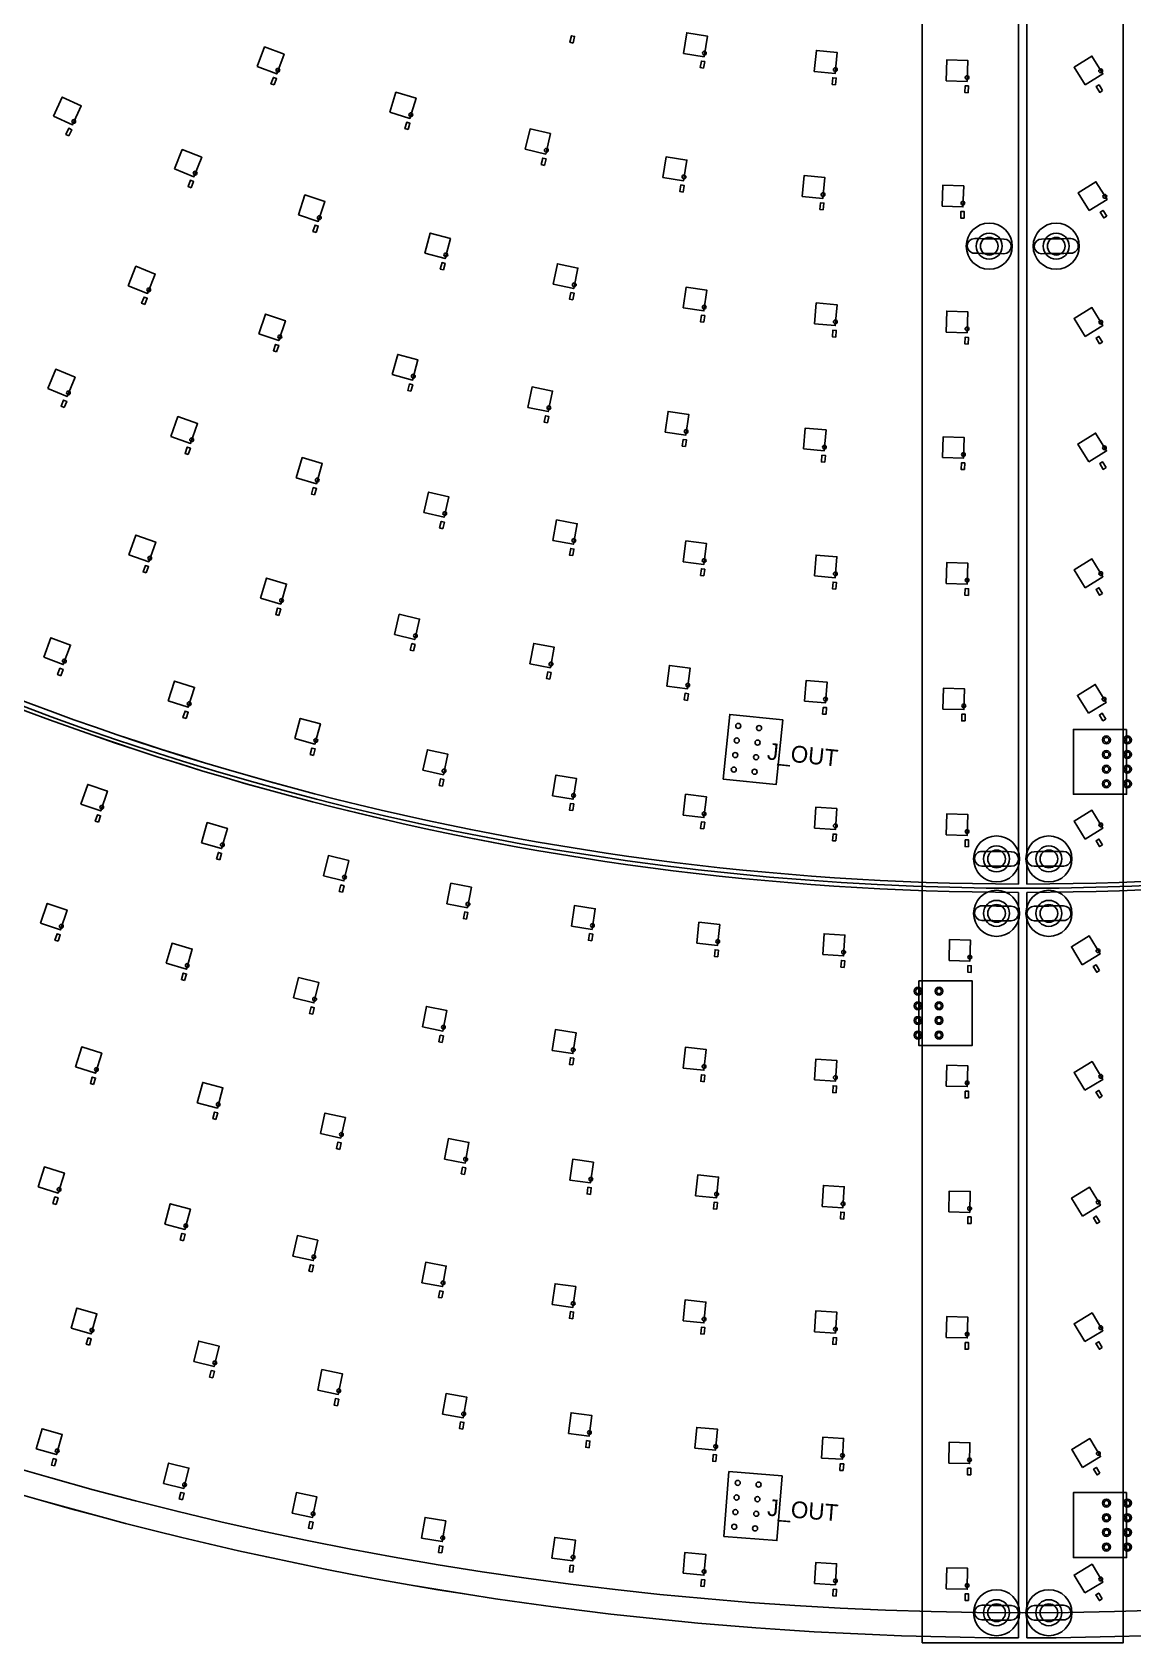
# Model space of a CAD drawing. Header units: millimetres. Extents: x -55 to 1655, y -1555 to 155.
# Drawn here: x 563.4 to 826.3, y -1555.3 to -1170.7 of the extents above; entities that cross this region are included whole.
import ezdxf
from ezdxf.enums import TextEntityAlignment as Align

# ---------------------------------------------------------------- set-up
doc = ezdxf.new("R2010")
doc.units = ezdxf.units.MM
doc.header["$MEASUREMENT"] = 0
doc.layers.add('Layer 1', color=7, linetype='Continuous', lineweight=0)
for name, color, linetype in [('SUN-LABEL', 4, 'Continuous'), ('SUN-OUTLINE', 2, 'Continuous'), ('SUN-STANDOFF', 1, 'Continuous'), ('SUN-WAGO', 3, 'Continuous')]:
    doc.layers.add(name, color=color, linetype=linetype)

msp = doc.modelspace()

# ---------------------------------------------------------------- linework, layer by layer
at = {"layer": 'Layer 1', "color": 2, "lineweight": 25, "true_color": 0xf7ec13}
for p, q in [((798.96, -926.13), (798.96, -1374.13)), ((800.96, -1374.13), (800.96, -926.13)), ((798.96, -1376.13), (798.96, -1554.13)), ((800.96, -1554.13), (800.96, -1376.13))]:
    msp.add_line(p, q, dxfattribs=at)
at = {"layer": 'Layer 1', "color": 93, "lineweight": 25, "true_color": 0x6abd45}
for p, q in [((812.06, -1341.95), (812.06, -1347.95)), ((787.86, -1401.96), (787.86, -1407.96)), ((812.06, -1524.2), (812.06, -1530.2))]:
    msp.add_line(p, q, dxfattribs=at)
at = {"layer": 'Layer 1', "color": 175, "lineweight": 25, "true_color": 0x3953a4}
msp.add_lwpolyline([(775.97, -914.78), (775.97, -1555.31), (823.96, -1555.31), (823.96, -914.78)], dxfattribs=at)
at = {"layer": 'Layer 1', "color": 30, "lineweight": 25, "true_color": 0xf57f20}
for points in [[(692.56, -1173.3), (692.93, -1171.74), (692.15, -1171.56), (691.78, -1173.12)], [(723.74, -1179.31), (724, -1177.73), (723.21, -1177.6), (722.95, -1179.18)], [(621.15, -1183.31), (621.72, -1181.81), (620.97, -1181.53), (620.4, -1183.03)], [(755.24, -1183.27), (755.4, -1181.68), (754.6, -1181.6), (754.45, -1183.19)], [(786.94, -1185.16), (786.99, -1183.56), (786.19, -1183.54), (786.14, -1185.14)], [(819.02, -1184.66), (818.18, -1183.3), (817.5, -1183.72), (818.34, -1185.08)], [(653.14, -1193.97), (653.6, -1192.44), (652.84, -1192.21), (652.37, -1193.74)], [(572.14, -1195.45), (572.81, -1194), (572.09, -1193.66), (571.41, -1195.11)], [(685.75, -1202.52), (686.11, -1200.96), (685.33, -1200.78), (684.97, -1202.34)], [(601.32, -1207.86), (601.91, -1206.37), (601.17, -1206.08), (600.58, -1207.57)], [(718.85, -1208.91), (719.11, -1207.33), (718.32, -1207.2), (718.06, -1208.78)], [(752.3, -1213.13), (752.46, -1211.53), (751.66, -1211.46), (751.51, -1213.05)], [(785.96, -1215.15), (786.01, -1213.55), (785.21, -1213.52), (785.16, -1215.12)], [(820.01, -1214.64), (819.16, -1213.28), (818.48, -1213.7), (819.33, -1215.06)], [(631.18, -1218.55), (631.68, -1217.03), (630.92, -1216.78), (630.42, -1218.3)], [(661.61, -1227.49), (662.02, -1225.94), (661.25, -1225.74), (660.84, -1227.28)], [(590.25, -1235.74), (590.84, -1234.25), (590.09, -1233.96), (589.5, -1235.45)], [(692.51, -1234.64), (692.83, -1233.07), (692.05, -1232.91), (691.72, -1234.48)], [(723.77, -1239.98), (724, -1238.4), (723.21, -1238.29), (722.98, -1239.87)], [(755.29, -1243.5), (755.43, -1241.91), (754.63, -1241.84), (754.49, -1243.43)], [(621.74, -1247.03), (622.25, -1245.51), (621.49, -1245.26), (620.98, -1246.78)], [(786.96, -1245.18), (787, -1243.58), (786.2, -1243.56), (786.16, -1245.16)], [(819.01, -1244.7), (818.17, -1243.34), (817.49, -1243.76), (818.33, -1245.12)], [(653.84, -1256.47), (654.26, -1254.92), (653.49, -1254.71), (653.07, -1256.26)], [(571, -1260.35), (571.61, -1258.87), (570.87, -1258.57), (570.26, -1260.04)], [(686.44, -1264.02), (686.76, -1262.45), (685.98, -1262.29), (685.66, -1263.86)], [(719.42, -1269.67), (719.65, -1268.09), (718.86, -1267.97), (718.63, -1269.55)], [(600.63, -1271.57), (601.16, -1270.06), (600.41, -1269.79), (599.88, -1271.3)], [(752.67, -1273.39), (752.81, -1271.79), (752.01, -1271.72), (751.87, -1273.32)], [(786.08, -1275.17), (786.13, -1273.57), (785.33, -1273.55), (785.28, -1275.14)], [(819.88, -1274.68), (819.04, -1273.32), (818.36, -1273.74), (819.2, -1275.1)], [(630.81, -1281.22), (631.27, -1279.68), (630.5, -1279.45), (630.04, -1280.99)], [(661.45, -1289.27), (661.83, -1287.72), (661.05, -1287.53), (660.68, -1289.09)], [(692.48, -1295.71), (692.77, -1294.14), (691.98, -1293.99), (691.69, -1295.57)], [(590.62, -1299.85), (591.15, -1298.34), (590.4, -1298.07), (589.86, -1299.58)], [(723.8, -1300.52), (724, -1298.94), (723.21, -1298.83), (723, -1300.42)], [(755.32, -1303.69), (755.45, -1302.09), (754.65, -1302.03), (754.52, -1303.62)], [(786.97, -1305.2), (787.01, -1303.6), (786.21, -1303.58), (786.17, -1305.17)], [(818.99, -1304.73), (818.16, -1303.37), (817.48, -1303.78), (818.31, -1305.15)], [(622.29, -1309.98), (622.74, -1308.45), (621.98, -1308.22), (621.52, -1309.75)], [(654.45, -1318.44), (654.82, -1316.89), (654.05, -1316.7), (653.67, -1318.26)], [(570.17, -1324.38), (570.73, -1322.88), (569.98, -1322.6), (569.42, -1324.1)], [(687.01, -1325.21), (687.3, -1323.64), (686.52, -1323.49), (686.22, -1325.07)], [(719.88, -1330.27), (720.09, -1328.68), (719.3, -1328.58), (719.09, -1330.16)], [(600.13, -1334.61), (600.62, -1333.09), (599.86, -1332.84), (599.37, -1334.37)], [(752.97, -1333.59), (753.09, -1332), (752.3, -1331.94), (752.17, -1333.53)], [(786.19, -1335.19), (786.23, -1333.59), (785.43, -1333.56), (785.39, -1335.16)], [(819.78, -1334.72), (818.94, -1333.36), (818.26, -1333.77), (819.1, -1335.14)], [(630.55, -1343.4), (630.96, -1341.85), (630.19, -1341.65), (629.78, -1343.19)], [(661.35, -1350.73), (661.69, -1349.17), (660.91, -1349), (660.57, -1350.56)], [(579.2, -1359.35), (579.71, -1357.84), (578.95, -1357.58), (578.44, -1359.09)], [(692.46, -1356.59), (692.73, -1355.01), (691.94, -1354.88), (691.68, -1356.46)], [(723.82, -1360.96), (724.01, -1359.37), (723.22, -1359.28), (723.03, -1360.87)], [(755.35, -1363.84), (755.47, -1362.24), (754.67, -1362.18), (754.55, -1363.78)], [(786.98, -1365.21), (787.02, -1363.61), (786.22, -1363.59), (786.18, -1365.19)], [(818.98, -1364.76), (818.15, -1363.39), (817.47, -1363.81), (818.3, -1365.17)], [(608.16, -1368.35), (608.61, -1366.82), (607.84, -1366.59), (607.4, -1368.13)], [(637.49, -1376.08), (637.87, -1374.53), (637.1, -1374.34), (636.72, -1375.89)], [(667.13, -1382.53), (667.44, -1380.96), (666.66, -1380.8), (666.35, -1382.37)], [(569.56, -1387.76), (570.07, -1386.24), (569.31, -1385.99), (568.8, -1387.5)], [(697.02, -1387.67), (697.27, -1386.09), (696.48, -1385.97), (696.23, -1387.55)], [(727.11, -1391.51), (727.29, -1389.92), (726.49, -1389.83), (726.32, -1391.42)], [(599.77, -1397.15), (600.22, -1395.62), (599.45, -1395.39), (599, -1396.93)], [(757.34, -1394.03), (757.44, -1392.43), (756.65, -1392.38), (756.54, -1393.97)], [(787.65, -1395.22), (787.68, -1393.63), (786.88, -1393.61), (786.85, -1395.21)], [(818.32, -1394.79), (817.49, -1393.42), (816.8, -1393.83), (817.63, -1395.2)], [(630.36, -1405.22), (630.74, -1403.67), (629.97, -1403.48), (629.59, -1405.03)], [(661.28, -1411.95), (661.59, -1410.38), (660.81, -1410.22), (660.5, -1411.79)], [(692.46, -1417.32), (692.7, -1415.74), (691.91, -1415.62), (691.67, -1417.2)], [(578.01, -1421.98), (578.49, -1420.45), (577.72, -1420.22), (577.25, -1421.74)], [(723.85, -1421.33), (724.02, -1419.74), (723.23, -1419.65), (723.05, -1421.24)], [(755.38, -1423.96), (755.48, -1422.37), (754.68, -1422.31), (754.58, -1423.91)], [(786.99, -1425.22), (787.03, -1423.62), (786.23, -1423.6), (786.19, -1425.2)], [(818.97, -1424.78), (818.14, -1423.41), (817.46, -1423.83), (818.29, -1425.19)], [(607.26, -1430.33), (607.67, -1428.79), (606.9, -1428.58), (606.48, -1430.13)], [(636.82, -1437.5), (637.17, -1435.94), (636.39, -1435.76), (636.04, -1437.32)], [(666.64, -1443.47), (666.93, -1441.9), (666.14, -1441.75), (665.85, -1443.33)], [(569.09, -1450.62), (569.56, -1449.1), (568.8, -1448.86), (568.32, -1450.38)], [(696.68, -1448.24), (696.9, -1446.65), (696.11, -1446.54), (695.89, -1448.12)], [(726.89, -1451.79), (727.05, -1450.2), (726.25, -1450.12), (726.09, -1451.71)], [(757.21, -1454.12), (757.31, -1452.53), (756.51, -1452.48), (756.41, -1454.07)], [(787.61, -1455.23), (787.64, -1453.63), (786.84, -1453.62), (786.81, -1455.22)], [(818.36, -1454.8), (817.53, -1453.43), (816.85, -1453.85), (817.68, -1455.22)], [(599.49, -1459.31), (599.91, -1457.77), (599.13, -1457.56), (598.72, -1459.1)], [(630.22, -1466.77), (630.58, -1465.21), (629.8, -1465.03), (629.44, -1466.59)], [(661.23, -1472.98), (661.52, -1471.41), (660.73, -1471.26), (660.44, -1472.84)], [(692.46, -1477.94), (692.69, -1476.36), (691.9, -1476.24), (691.67, -1477.83)], [(723.87, -1481.64), (724.03, -1480.05), (723.23, -1479.97), (723.07, -1481.56)], [(577.03, -1484.26), (577.47, -1482.72), (576.7, -1482.5), (576.26, -1484.04)], [(755.4, -1484.07), (755.5, -1482.47), (754.7, -1482.42), (754.6, -1484.02)], [(787, -1485.23), (787.03, -1483.63), (786.23, -1483.61), (786.2, -1485.21)], [(818.97, -1484.8), (818.14, -1483.43), (817.45, -1483.84), (818.28, -1485.21)], [(606.5, -1492.04), (606.89, -1490.49), (606.11, -1490.3), (605.73, -1491.85)], [(636.25, -1498.72), (636.57, -1497.16), (635.79, -1496.99), (635.46, -1498.56)], [(666.22, -1504.29), (666.49, -1502.71), (665.7, -1502.58), (665.43, -1504.15)], [(696.38, -1508.73), (696.59, -1507.14), (695.8, -1507.04), (695.59, -1508.62)], [(568.72, -1513.08), (569.16, -1511.55), (568.4, -1511.33), (567.95, -1512.86)], [(726.69, -1512.03), (726.84, -1510.44), (726.04, -1510.37), (725.9, -1511.96)], [(757.1, -1514.21), (757.19, -1512.61), (756.39, -1512.56), (756.3, -1514.16)], [(787.57, -1515.24), (787.6, -1513.64), (786.8, -1513.62), (786.77, -1515.22)], [(818.4, -1514.82), (817.57, -1513.45), (816.89, -1513.86), (817.71, -1515.23)], [(599.28, -1521.16), (599.67, -1519.61), (598.89, -1519.42), (598.5, -1520.97)], [(630.12, -1528.09), (630.45, -1526.53), (629.66, -1526.36), (629.34, -1527.93)], [(661.2, -1533.86), (661.47, -1532.29), (660.68, -1532.15), (660.41, -1533.73)], [(692.47, -1538.47), (692.68, -1536.88), (691.88, -1536.78), (691.68, -1538.36)], [(723.89, -1541.9), (724.04, -1540.31), (723.24, -1540.23), (723.09, -1541.83)], [(755.42, -1544.16), (755.51, -1542.56), (754.71, -1542.52), (754.62, -1544.11)], [(787.01, -1545.23), (787.04, -1543.63), (786.24, -1543.62), (786.21, -1545.22)], [(818.96, -1544.81), (818.13, -1543.44), (817.45, -1543.86), (818.27, -1545.23)]]:
    msp.add_lwpolyline(points, close=True, dxfattribs=at)
at = {"layer": 'Layer 1', "color": 18, "lineweight": 25, "true_color": 0x000000}
for points in [[(718.9, -1175.78), (723.83, -1176.59), (724.65, -1171.66), (719.72, -1170.84)], [(617.1, -1178.9), (621.78, -1180.66), (623.54, -1175.98), (618.86, -1174.22)], [(750.18, -1180.06), (755.16, -1180.55), (755.65, -1175.57), (750.67, -1175.08)], [(814.87, -1183.31), (819.11, -1180.67), (816.47, -1176.43), (812.23, -1179.07)], [(781.68, -1182.29), (786.68, -1182.45), (786.84, -1177.45), (781.84, -1177.29)], [(568.43, -1190.74), (572.96, -1192.86), (575.07, -1188.33), (570.54, -1186.21)], [(648.8, -1189.83), (653.59, -1191.29), (655.04, -1186.5), (650.25, -1185.05)], [(681.15, -1198.67), (686.02, -1199.81), (687.16, -1194.94), (682.29, -1193.8)], [(597.35, -1203.38), (601.99, -1205.22), (603.84, -1200.58), (599.19, -1198.73)], [(714.01, -1205.38), (718.95, -1206.19), (719.76, -1201.26), (714.83, -1200.44)], [(747.24, -1209.92), (752.22, -1210.41), (752.71, -1205.43), (747.73, -1204.94)], [(780.7, -1212.27), (785.69, -1212.44), (785.86, -1207.44), (780.86, -1207.27)], [(815.85, -1213.3), (820.09, -1210.66), (817.45, -1206.41), (813.21, -1209.05)], [(626.95, -1214.31), (631.7, -1215.88), (633.27, -1211.13), (628.52, -1209.56)], [(657.14, -1223.5), (661.97, -1224.79), (663.26, -1219.96), (658.43, -1218.67)], [(586.27, -1231.26), (590.92, -1233.1), (592.76, -1228.46), (588.12, -1226.61)], [(687.81, -1230.91), (692.71, -1231.93), (693.72, -1227.03), (688.82, -1226.02)], [(718.87, -1236.54), (723.81, -1237.26), (724.54, -1232.32), (719.59, -1231.59)], [(617.51, -1242.78), (622.26, -1244.36), (623.83, -1239.61), (619.09, -1238.04)], [(750.19, -1240.35), (755.17, -1240.78), (755.61, -1235.8), (750.63, -1235.37)], [(781.69, -1242.33), (786.68, -1242.47), (786.83, -1237.47), (781.83, -1237.33)], [(814.85, -1243.34), (819.11, -1240.72), (816.49, -1236.46), (812.23, -1239.08)], [(649.38, -1252.47), (654.21, -1253.77), (655.5, -1248.94), (650.67, -1247.64)], [(567.09, -1255.81), (571.71, -1257.72), (573.62, -1253.1), (569, -1251.19)], [(681.75, -1260.3), (686.64, -1261.31), (687.65, -1256.41), (682.76, -1255.4)], [(714.52, -1266.22), (719.46, -1266.95), (720.19, -1262), (715.24, -1261.27)], [(596.49, -1267.24), (601.2, -1268.9), (602.87, -1264.19), (598.16, -1262.52)], [(747.58, -1270.23), (752.56, -1270.67), (752.99, -1265.69), (748.01, -1265.25)], [(780.81, -1272.31), (785.81, -1272.46), (785.96, -1267.46), (780.96, -1267.32)], [(815.73, -1273.33), (819.98, -1270.7), (817.36, -1266.45), (813.1, -1269.07)], [(626.45, -1277.11), (631.24, -1278.53), (632.66, -1273.73), (627.87, -1272.31)], [(656.88, -1285.4), (661.74, -1286.56), (662.91, -1281.7), (658.05, -1280.54)], [(687.71, -1292.08), (692.63, -1292.99), (693.54, -1288.08), (688.62, -1287.17)], [(586.47, -1295.51), (591.19, -1297.18), (592.86, -1292.47), (588.14, -1290.8)], [(718.84, -1297.15), (723.8, -1297.8), (724.45, -1292.84), (719.5, -1292.19)], [(750.2, -1300.57), (755.18, -1300.97), (755.58, -1295.98), (750.59, -1295.59)], [(781.69, -1302.36), (786.69, -1302.49), (786.82, -1297.49), (781.82, -1297.36)], [(814.85, -1303.36), (819.11, -1300.75), (816.5, -1296.48), (812.23, -1299.1)], [(617.93, -1305.87), (622.72, -1307.29), (624.14, -1302.5), (619.35, -1301.08)], [(649.88, -1314.57), (654.74, -1315.74), (655.91, -1310.87), (651.05, -1309.71)], [(566.1, -1319.98), (570.79, -1321.73), (572.53, -1317.05), (567.85, -1315.3)], [(682.24, -1321.58), (687.16, -1322.49), (688.07, -1317.58), (683.15, -1316.67)], [(714.93, -1326.89), (719.88, -1327.54), (720.54, -1322.59), (715.58, -1321.93)], [(595.86, -1330.41), (600.62, -1331.93), (602.15, -1327.17), (597.38, -1325.65)], [(747.85, -1330.48), (752.83, -1330.87), (753.22, -1325.89), (748.24, -1325.5)], [(815.63, -1333.35), (819.89, -1330.74), (817.28, -1326.47), (813.02, -1329.09)], [(780.91, -1332.35), (785.91, -1332.48), (786.04, -1327.48), (781.04, -1327.35)], [(626.08, -1339.41), (630.91, -1340.7), (632.21, -1335.87), (627.38, -1334.58)], [(656.7, -1346.96), (661.58, -1348.02), (662.65, -1343.13), (657.76, -1342.07)], [(687.64, -1353.04), (692.57, -1353.87), (693.4, -1348.94), (688.47, -1348.11)], [(575, -1355.07), (579.73, -1356.68), (581.34, -1351.95), (576.61, -1350.34)], [(718.83, -1357.65), (723.8, -1358.24), (724.39, -1353.28), (719.42, -1352.68)], [(750.21, -1360.76), (755.2, -1361.12), (755.55, -1356.13), (750.57, -1355.77)], [(781.7, -1362.38), (786.7, -1362.5), (786.82, -1357.5), (781.82, -1357.38)], [(814.84, -1363.38), (819.11, -1360.77), (816.5, -1356.51), (812.23, -1359.11)], [(603.78, -1364.26), (608.58, -1365.66), (609.98, -1360.86), (605.18, -1359.46)], [(632.94, -1372.19), (637.8, -1373.38), (638.98, -1368.52), (634.13, -1367.33)], [(662.41, -1378.83), (667.32, -1379.81), (668.29, -1374.91), (663.39, -1373.93)], [(565.36, -1383.48), (570.09, -1385.09), (571.7, -1380.35), (566.96, -1378.75)], [(692.15, -1384.19), (697.09, -1384.95), (697.85, -1380.01), (692.91, -1379.25)], [(722.09, -1388.24), (727.06, -1388.78), (727.6, -1383.81), (722.63, -1383.27)], [(595.39, -1393.06), (600.19, -1394.46), (601.59, -1389.66), (596.79, -1388.26)], [(752.18, -1390.98), (757.17, -1391.31), (757.49, -1386.32), (752.5, -1385.99)], [(782.36, -1392.41), (787.36, -1392.52), (787.47, -1387.52), (782.47, -1387.41)], [(814.18, -1393.4), (818.45, -1390.8), (815.86, -1386.53), (811.58, -1389.12)], [(625.81, -1401.33), (630.66, -1402.52), (631.85, -1397.66), (627, -1396.47)], [(656.56, -1408.26), (661.46, -1409.23), (662.44, -1404.33), (657.53, -1403.35)], [(687.58, -1413.84), (692.53, -1414.6), (693.29, -1409.66), (688.34, -1408.9)], [(573.71, -1417.81), (578.48, -1419.3), (579.97, -1414.53), (575.19, -1413.04)], [(718.82, -1418.06), (723.79, -1418.61), (724.34, -1413.64), (719.37, -1413.09)], [(750.22, -1420.92), (755.21, -1421.24), (755.53, -1416.26), (750.54, -1415.93)], [(781.7, -1422.4), (786.7, -1422.51), (786.81, -1417.51), (781.81, -1417.4)], [(814.83, -1423.39), (819.11, -1420.8), (816.51, -1416.52), (812.24, -1419.12)], [(602.79, -1426.34), (607.62, -1427.63), (608.91, -1422.8), (604.08, -1421.51)], [(632.19, -1433.69), (637.07, -1434.79), (638.17, -1429.91), (633.29, -1428.81)], [(661.86, -1439.85), (666.78, -1440.75), (667.68, -1435.83), (662.76, -1434.93)], [(564.78, -1446.45), (569.55, -1447.94), (571.04, -1443.17), (566.27, -1441.68)], [(691.76, -1444.81), (696.71, -1445.51), (697.41, -1440.56), (692.46, -1439.86)], [(721.83, -1448.57), (726.81, -1449.07), (727.31, -1444.09), (722.34, -1443.59)], [(752.03, -1451.1), (757.02, -1451.41), (757.33, -1446.42), (752.34, -1446.11)], [(782.31, -1452.43), (787.31, -1452.53), (787.41, -1447.53), (782.41, -1447.43)], [(814.22, -1453.41), (818.5, -1450.82), (815.91, -1446.54), (811.63, -1449.13)], [(595.02, -1455.32), (599.85, -1456.61), (601.15, -1451.78), (596.32, -1450.49)], [(625.6, -1462.96), (630.48, -1464.06), (631.57, -1459.18), (626.7, -1458.08)], [(656.46, -1469.36), (661.37, -1470.26), (662.27, -1465.34), (657.36, -1464.44)], [(687.55, -1474.51), (692.5, -1475.22), (693.2, -1470.27), (688.25, -1469.56)], [(572.63, -1480.18), (577.44, -1481.57), (578.82, -1476.76), (574.02, -1475.38)], [(718.82, -1478.41), (723.79, -1478.92), (724.3, -1473.94), (719.32, -1473.44)], [(750.22, -1481.05), (755.21, -1481.35), (755.52, -1476.36), (750.52, -1476.06)], [(814.83, -1483.4), (819.1, -1480.82), (816.52, -1476.54), (812.24, -1479.12)], [(781.71, -1482.42), (786.71, -1482.52), (786.81, -1477.52), (781.81, -1477.42)], [(601.96, -1488.14), (606.81, -1489.34), (608.02, -1484.49), (603.16, -1483.28)], [(631.56, -1494.99), (636.46, -1496.01), (637.48, -1491.12), (632.58, -1490.09)], [(661.4, -1500.73), (666.33, -1501.57), (667.17, -1496.64), (662.24, -1495.8)], [(691.43, -1505.35), (696.39, -1506), (697.04, -1501.05), (692.09, -1500.39)], [(564.33, -1509.01), (569.13, -1510.39), (570.52, -1505.59), (565.71, -1504.2)], [(721.62, -1508.85), (726.6, -1509.31), (727.06, -1504.33), (722.08, -1503.87)], [(751.91, -1511.21), (756.9, -1511.49), (757.18, -1506.5), (752.19, -1506.22)], [(782.27, -1512.44), (787.27, -1512.53), (787.36, -1507.53), (782.37, -1507.44)], [(814.26, -1513.42), (818.54, -1510.84), (815.96, -1506.56), (811.68, -1509.14)], [(594.74, -1517.25), (599.59, -1518.46), (600.79, -1513.6), (595.94, -1512.4)], [(625.43, -1524.36), (630.33, -1525.38), (631.35, -1520.48), (626.46, -1519.46)], [(656.38, -1530.31), (661.3, -1531.14), (662.14, -1526.21), (657.21, -1525.38)], [(687.52, -1535.09), (692.47, -1535.75), (693.13, -1530.79), (688.17, -1530.14)], [(718.82, -1538.71), (723.79, -1539.18), (724.26, -1534.2), (719.28, -1533.74)], [(750.23, -1541.16), (755.22, -1541.44), (755.5, -1536.45), (750.51, -1536.17)], [(781.71, -1542.43), (786.71, -1542.53), (786.8, -1537.53), (781.8, -1537.44)], [(814.82, -1543.41), (819.1, -1540.83), (816.52, -1536.55), (812.24, -1539.13)]]:
    msp.add_lwpolyline(points, close=True, dxfattribs=at)
at = {"layer": 'Layer 1', "color": 93, "lineweight": 25, "true_color": 0x6abd45}
for points in [[(824.76, -1337.2), (824.76, -1352.7), (812.06, -1352.7), (812.06, -1337.2)], [(775.16, -1397.21), (775.16, -1412.71), (787.86, -1412.71), (787.86, -1397.21)], [(824.76, -1519.45), (824.76, -1534.95), (812.06, -1534.95), (812.06, -1519.45)]]:
    msp.add_lwpolyline(points, close=True, dxfattribs=at)
at = {"layer": 'Layer 1', "color": 2, "lineweight": 25, "true_color": 0xf7ec13}
for radius in [848, 675]:
    msp.add_circle((799.96, -700.13), radius, dxfattribs=at)
at = {"layer": 'Layer 1', "color": 18, "lineweight": 25, "true_color": 0x000000}
for centre in [(723.93, -1175.69), (622.05, -1179.8), (755.2, -1179.65), (818.59, -1179.94), (786.66, -1181.55), (573.29, -1192.02), (653.8, -1190.41), (686.18, -1198.92), (602.28, -1204.37), (719.04, -1205.29), (752.26, -1209.5), (785.67, -1211.53), (819.58, -1209.92), (631.93, -1215.01), (662.15, -1223.91), (692.84, -1231.03), (591.2, -1232.25), (723.89, -1236.36), (755.2, -1239.88), (786.66, -1241.57), (818.6, -1239.98), (622.5, -1243.49), (654.39, -1252.89), (572.01, -1256.87), (686.78, -1260.41), (601.46, -1268.04), (719.55, -1266.05), (752.59, -1269.77), (785.79, -1271.56), (819.47, -1269.96), (631.45, -1277.65), (661.91, -1285.68), (692.74, -1292.1), (591.44, -1296.32), (723.87, -1296.9), (755.21, -1300.07), (818.6, -1300.01), (786.67, -1301.59), (622.93, -1306.41), (654.9, -1314.85), (571.05, -1320.87), (687.27, -1321.6), (719.95, -1326.64), (600.85, -1331.06), (752.85, -1329.97), (819.38, -1330), (785.88, -1331.58), (631.1, -1339.82), (661.73, -1347.13), (692.67, -1352.97), (579.98, -1355.81), (723.85, -1357.34), (755.21, -1360.22), (786.67, -1361.6), (818.6, -1360.03), (608.79, -1364.78), (637.96, -1372.49), (667.44, -1378.92), (570.33, -1384.22), (697.18, -1384.05), (727.11, -1387.88), (757.18, -1390.41), (787.33, -1391.62), (817.94, -1390.06), (600.39, -1393.59), (630.83, -1401.63), (661.59, -1408.34), (692.61, -1413.7), (578.7, -1418.43), (723.84, -1417.71), (755.21, -1420.34), (786.67, -1421.61), (818.6, -1420.05), (607.8, -1426.75), (637.22, -1433.9), (666.89, -1439.86), (696.79, -1444.62), (569.77, -1447.07), (726.85, -1448.17), (817.99, -1450.08), (757.03, -1450.5), (787.28, -1451.63), (600.04, -1455.73), (630.62, -1463.17), (661.49, -1469.37), (692.57, -1474.32), (577.64, -1480.69), (723.83, -1478.02), (755.22, -1480.45), (818.6, -1480.07), (786.67, -1481.62), (606.98, -1488.45), (636.59, -1495.12), (666.43, -1500.67), (696.46, -1505.1), (569.33, -1509.51), (726.63, -1508.41), (756.9, -1510.59), (787.24, -1511.63), (818.03, -1510.09), (599.76, -1517.57), (630.46, -1524.49), (661.41, -1530.25), (692.54, -1534.85), (723.83, -1538.28), (755.22, -1540.54), (786.68, -1541.63), (818.6, -1540.09)]:
    msp.add_circle(centre, 0.45, dxfattribs=at)
at = {"layer": 'Layer 1', "color": 240, "lineweight": 25, "true_color": 0xed2024}
for centre, radius in [((791.96, -1221.81), 5.5), ((791.96, -1221.81), 3.1), ((807.96, -1221.81), 5.5), ((807.96, -1221.81), 3.1), ((791.96, -1221.81), 2.11), ((807.96, -1221.81), 2.11), ((793.71, -1368.13), 5.5), ((793.71, -1368.13), 3.1), ((806.21, -1368.13), 5.5), ((806.21, -1368.13), 3.1), ((793.71, -1368.13), 2.11), ((806.21, -1368.13), 2.11), ((793.71, -1381.13), 5.5), ((806.21, -1381.13), 5.5), ((793.71, -1381.13), 3.1), ((793.71, -1381.13), 2.11), ((806.21, -1381.13), 3.1), ((806.21, -1381.13), 2.11), ((793.71, -1548.13), 5.5), ((793.71, -1548.13), 3.1), ((793.71, -1548.13), 2.11), ((806.21, -1548.13), 5.5), ((806.21, -1548.13), 3.1), ((806.21, -1548.13), 2.11)]:
    msp.add_circle(centre, radius, dxfattribs=at)
at = {"layer": 'Layer 1', "color": 93, "lineweight": 25, "true_color": 0x6abd45}
for centre, radius in [((819.96, -1339.7), 0.95), ((819.96, -1339.7), 0.6), ((824.96, -1339.7), 0.95), ((824.96, -1339.7), 0.6), ((819.96, -1343.2), 0.95), ((819.96, -1346.7), 0.95), ((819.96, -1343.2), 0.6), ((824.96, -1343.2), 0.95), ((824.96, -1346.7), 0.95), ((824.96, -1343.2), 0.6), ((819.96, -1350.2), 0.95), ((819.96, -1346.7), 0.6), ((819.96, -1350.2), 0.6), ((824.96, -1350.2), 0.95), ((824.96, -1346.7), 0.6), ((824.96, -1350.2), 0.6), ((774.96, -1399.71), 0.95), ((774.96, -1399.71), 0.6), ((779.96, -1399.71), 0.95), ((779.96, -1399.71), 0.6), ((774.96, -1403.21), 0.95), ((774.96, -1403.21), 0.6), ((779.96, -1403.21), 0.95), ((779.96, -1403.21), 0.6), ((774.96, -1406.71), 0.95), ((774.96, -1406.71), 0.6), ((779.96, -1406.71), 0.95), ((779.96, -1406.71), 0.6), ((774.96, -1410.21), 0.95), ((774.96, -1410.21), 0.6), ((779.96, -1410.21), 0.95), ((779.96, -1410.21), 0.6), ((819.96, -1521.95), 0.95), ((819.96, -1521.95), 0.6), ((824.96, -1521.95), 0.95), ((824.96, -1521.95), 0.6), ((819.96, -1525.45), 0.95), ((819.96, -1525.45), 0.6), ((824.96, -1525.45), 0.95), ((824.96, -1525.45), 0.6), ((819.96, -1528.95), 0.95), ((819.96, -1528.95), 0.6), ((824.96, -1528.95), 0.95), ((824.96, -1528.95), 0.6), ((819.96, -1532.45), 0.95), ((819.96, -1532.45), 0.6), ((824.96, -1532.45), 0.95), ((824.96, -1532.45), 0.6)]:
    msp.add_circle(centre, radius, dxfattribs=at)
at = {"layer": 'Layer 1', "color": 175, "lineweight": 25, "true_color": 0x3953a4}
for points, knots in [([(788.43, -1223.49), (788.43, -1223.49), (788.43, -1223.49), (788.43, -1223.49), (787.46, -1223.47), (786.69, -1222.67), (786.72, -1221.7), (786.74, -1220.74), (787.54, -1219.97), (788.5, -1219.99)], [0, 0, 0, 0, 1, 1, 1, 2, 2, 2, 3, 3, 3, 3]), ([(795.48, -1220.1), (795.48, -1220.1), (795.48, -1220.1), (795.48, -1220.1), (796.45, -1220.11), (797.22, -1220.9), (797.21, -1221.87), (797.21, -1222.83), (796.41, -1223.61), (795.45, -1223.6)], [0, 0, 0, 0, 1, 1, 1, 2, 2, 2, 3, 3, 3, 3]), ([(804.48, -1223.6), (804.48, -1223.6), (804.48, -1223.6), (804.48, -1223.6), (803.51, -1223.61), (802.72, -1222.83), (802.71, -1221.87), (802.71, -1220.9), (803.48, -1220.11), (804.45, -1220.1)], [0, 0, 0, 0, 1, 1, 1, 2, 2, 2, 3, 3, 3, 3]), ([(811.42, -1219.99), (811.42, -1219.99), (811.42, -1219.99), (811.42, -1219.99), (812.39, -1219.97), (813.19, -1220.74), (813.21, -1221.7), (813.23, -1222.67), (812.47, -1223.47), (811.5, -1223.49)], [0, 0, 0, 0, 1, 1, 1, 2, 2, 2, 3, 3, 3, 3]), ([(790.19, -1369.84), (789.22, -1369.82), (788.45, -1369.03), (788.46, -1368.06), (788.48, -1367.09), (789.27, -1366.32), (790.24, -1366.34)], [0, 0, 0, 0, 1, 1, 1, 2, 2, 2, 2]), ([(797.22, -1366.4), (797.22, -1366.4), (797.22, -1366.4), (797.22, -1366.4), (798.19, -1366.41), (798.97, -1367.19), (798.96, -1368.16), (798.96, -1369.13), (798.17, -1369.91), (797.21, -1369.9)], [0, 0, 0, 0, 1, 1, 1, 2, 2, 2, 3, 3, 3, 3]), ([(802.72, -1369.9), (801.76, -1369.91), (800.97, -1369.13), (800.96, -1368.16), (800.96, -1367.19), (801.74, -1366.41), (802.71, -1366.4)], [0, 0, 0, 0, 1, 1, 1, 2, 2, 2, 2]), ([(809.69, -1366.34), (809.69, -1366.34), (809.69, -1366.34), (809.69, -1366.34), (810.65, -1366.32), (811.45, -1367.09), (811.46, -1368.06), (811.48, -1369.03), (810.71, -1369.82), (809.74, -1369.84)], [0, 0, 0, 0, 1, 1, 1, 2, 2, 2, 3, 3, 3, 3]), ([(790.19, -1382.84), (789.22, -1382.82), (788.45, -1382.03), (788.46, -1381.06), (788.48, -1380.1), (789.27, -1379.32), (790.24, -1379.34)], [0, 0, 0, 0, 1, 1, 1, 2, 2, 2, 2]), ([(797.22, -1379.4), (798.19, -1379.41), (798.97, -1380.19), (798.96, -1381.16), (798.96, -1382.12), (798.17, -1382.91), (797.21, -1382.9)], [0, 0, 0, 0, 1, 1, 1, 2, 2, 2, 2]), ([(802.72, -1382.9), (801.75, -1382.91), (800.97, -1382.12), (800.96, -1381.16), (800.96, -1380.19), (801.74, -1379.41), (802.71, -1379.4)], [0, 0, 0, 0, 1, 1, 1, 2, 2, 2, 2]), ([(809.69, -1379.34), (810.66, -1379.32), (811.45, -1380.1), (811.46, -1381.06), (811.48, -1382.03), (810.71, -1382.82), (809.74, -1382.84)], [0, 0, 0, 0, 1, 1, 1, 2, 2, 2, 2]), ([(790.19, -1549.85), (790.19, -1549.85), (790.19, -1549.85), (790.19, -1549.85), (789.23, -1549.83), (788.45, -1549.04), (788.46, -1548.08), (788.48, -1547.11), (789.27, -1546.33), (790.23, -1546.35)], [0, 0, 0, 0, 1, 1, 1, 2, 2, 2, 3, 3, 3, 3]), ([(797.22, -1546.4), (797.22, -1546.4), (797.22, -1546.4), (797.22, -1546.4), (798.19, -1546.4), (798.97, -1547.19), (798.96, -1548.15), (798.96, -1549.12), (798.18, -1549.9), (797.21, -1549.9)], [0, 0, 0, 0, 1, 1, 1, 2, 2, 2, 3, 3, 3, 3]), ([(802.72, -1549.9), (802.72, -1549.9), (802.72, -1549.9), (802.72, -1549.9), (801.75, -1549.9), (800.97, -1549.12), (800.96, -1548.15), (800.96, -1547.19), (801.74, -1546.4), (802.71, -1546.4)], [0, 0, 0, 0, 1, 1, 1, 2, 2, 2, 3, 3, 3, 3]), ([(809.69, -1546.35), (809.69, -1546.35), (809.69, -1546.35), (809.69, -1546.35), (810.66, -1546.33), (811.45, -1547.11), (811.46, -1548.08), (811.48, -1549.04), (810.7, -1549.83), (809.73, -1549.85)], [0, 0, 0, 0, 1, 1, 1, 2, 2, 2, 3, 3, 3, 3])]:
    msp.add_open_spline(points, degree=3, knots=knots, dxfattribs=at)
for points in [[(788.5, -1219.99), (790.83, -1220.04), (793.15, -1220.08), (795.48, -1220.1)], [(804.45, -1220.1), (806.77, -1220.08), (809.1, -1220.04), (811.42, -1219.99)], [(795.45, -1223.6), (793.11, -1223.58), (790.77, -1223.54), (788.43, -1223.49)], [(811.5, -1223.49), (809.16, -1223.54), (806.82, -1223.58), (804.48, -1223.6)], [(790.24, -1366.34), (792.57, -1366.37), (794.89, -1366.39), (797.22, -1366.4)], [(802.71, -1366.4), (805.03, -1366.39), (807.36, -1366.37), (809.69, -1366.34)], [(797.21, -1369.9), (794.87, -1369.89), (792.53, -1369.87), (790.19, -1369.84)], [(809.74, -1369.84), (807.4, -1369.87), (805.06, -1369.89), (802.72, -1369.9)], [(790.24, -1379.34), (792.57, -1379.37), (794.89, -1379.39), (797.22, -1379.4)], [(802.71, -1379.4), (805.03, -1379.39), (807.36, -1379.37), (809.69, -1379.34)], [(797.21, -1382.9), (794.87, -1382.89), (792.53, -1382.87), (790.19, -1382.84)], [(809.74, -1382.84), (807.4, -1382.87), (805.06, -1382.89), (802.72, -1382.9)], [(797.21, -1549.9), (794.87, -1549.89), (792.53, -1549.87), (790.19, -1549.85)], [(790.23, -1546.35), (792.56, -1546.37), (794.89, -1546.39), (797.22, -1546.4)], [(802.71, -1546.4), (805.04, -1546.39), (807.37, -1546.37), (809.69, -1546.35)], [(809.73, -1549.85), (807.4, -1549.87), (805.06, -1549.89), (802.72, -1549.9)]]:
    msp.add_open_spline(points, degree=3, dxfattribs=at)
at = {"layer": 'Layer 1', "color": 2, "lineweight": 25, "true_color": 0xf7ec13}
for points in [[(463.83, -1284.33), (565.79, -1342.99), (681.33, -1373.95), (798.96, -1374.13)], [(800.96, -1374.13), (918.6, -1373.95), (1034.14, -1342.99), (1136.1, -1284.33)], [(462.83, -1286.06), (565.1, -1344.9), (680.98, -1375.95), (798.96, -1376.13)], [(800.96, -1376.13), (918.95, -1375.95), (1034.83, -1344.9), (1137.1, -1286.06)], [(373.83, -1440.21), (503.16, -1514.68), (649.73, -1553.95), (798.96, -1554.13)], [(800.96, -1554.13), (950.19, -1553.95), (1096.77, -1514.68), (1226.1, -1440.21)]]:
    msp.add_open_spline(points, degree=3, dxfattribs=at)
at = {"layer": 'SUN-OUTLINE'}
for p, q in [((798.96, -926.13), (798.96, -1374.13)), ((800.96, -1374.13), (800.96, -926.13)), ((798.96, -1376.13), (798.96, -1554.13)), ((800.96, -1554.13), (800.96, -1376.13))]:
    msp.add_line(p, q, dxfattribs=at)
for radius, start, end in [(674, 240.085, 269.915), (674, 270.085, 299.915), (676, 240.0848, 269.9152), (676, 270.0848, 299.9152), (854, 240.0671, 269.9329), (854, 270.0671, 299.9329)]:
    msp.add_arc((799.96, -700.13), radius, start, end, dxfattribs=at)
at = {"layer": 'SUN-STANDOFF'}
for centre, radius in [((791.96, -1221.81), 3.1), ((807.96, -1221.81), 3.1), ((791.96, -1221.81), 2.11), ((807.96, -1221.81), 2.11), ((793.71, -1368.13), 3.1), ((806.21, -1368.13), 3.1), ((793.71, -1368.13), 2.11), ((806.21, -1368.13), 2.11), ((793.71, -1381.13), 3.1), ((793.71, -1381.13), 2.11), ((806.21, -1381.13), 3.1), ((806.21, -1381.13), 2.11), ((793.71, -1548.13), 3.1), ((793.71, -1548.13), 2.11), ((806.21, -1548.13), 3.1), ((806.21, -1548.13), 2.11)]:
    msp.add_circle(centre, radius, dxfattribs=at)
at = {"layer": 'SUN-WAGO'}
for p, q in [((741.06, -1350.37), (742.65, -1334.95)), ((741.25, -1530.92), (742.49, -1515.47))]:
    msp.add_line(p, q, dxfattribs=at)
for points in [[(728.38, -1349.06), (729.96, -1333.64), (742.65, -1334.95), (741.06, -1350.37), (728.38, -1349.06)], [(728.54, -1529.9), (729.78, -1514.45), (742.49, -1515.47), (741.25, -1530.92), (728.54, -1529.9)]]:
    msp.add_lwpolyline(points, dxfattribs=at)
for centre in [(732.01, -1336.37), (736.98, -1336.88), (731.65, -1339.85), (736.63, -1340.36), (731.29, -1343.33), (736.27, -1343.84), (730.94, -1346.81), (735.91, -1347.32), (731.89, -1517.13), (736.87, -1517.53), (731.61, -1520.62), (736.59, -1521.02), (731.33, -1524.11), (736.31, -1524.51), (731.05, -1527.6), (736.03, -1528)]:
    msp.add_circle(centre, 0.6, dxfattribs=at)

# ---------------------------------------------------------------- texts
at = {"layer": 'SUN-LABEL'}
for rotation, p in [(354.1278, (747.39, -1343.23)), (355.4119, (747.42, -1523.64))]:
    msp.add_text('J_OUT', height=4, rotation=rotation, dxfattribs=at).set_placement(p, align=Align.MIDDLE_CENTER)

doc.saveas('drawing.dxf')
